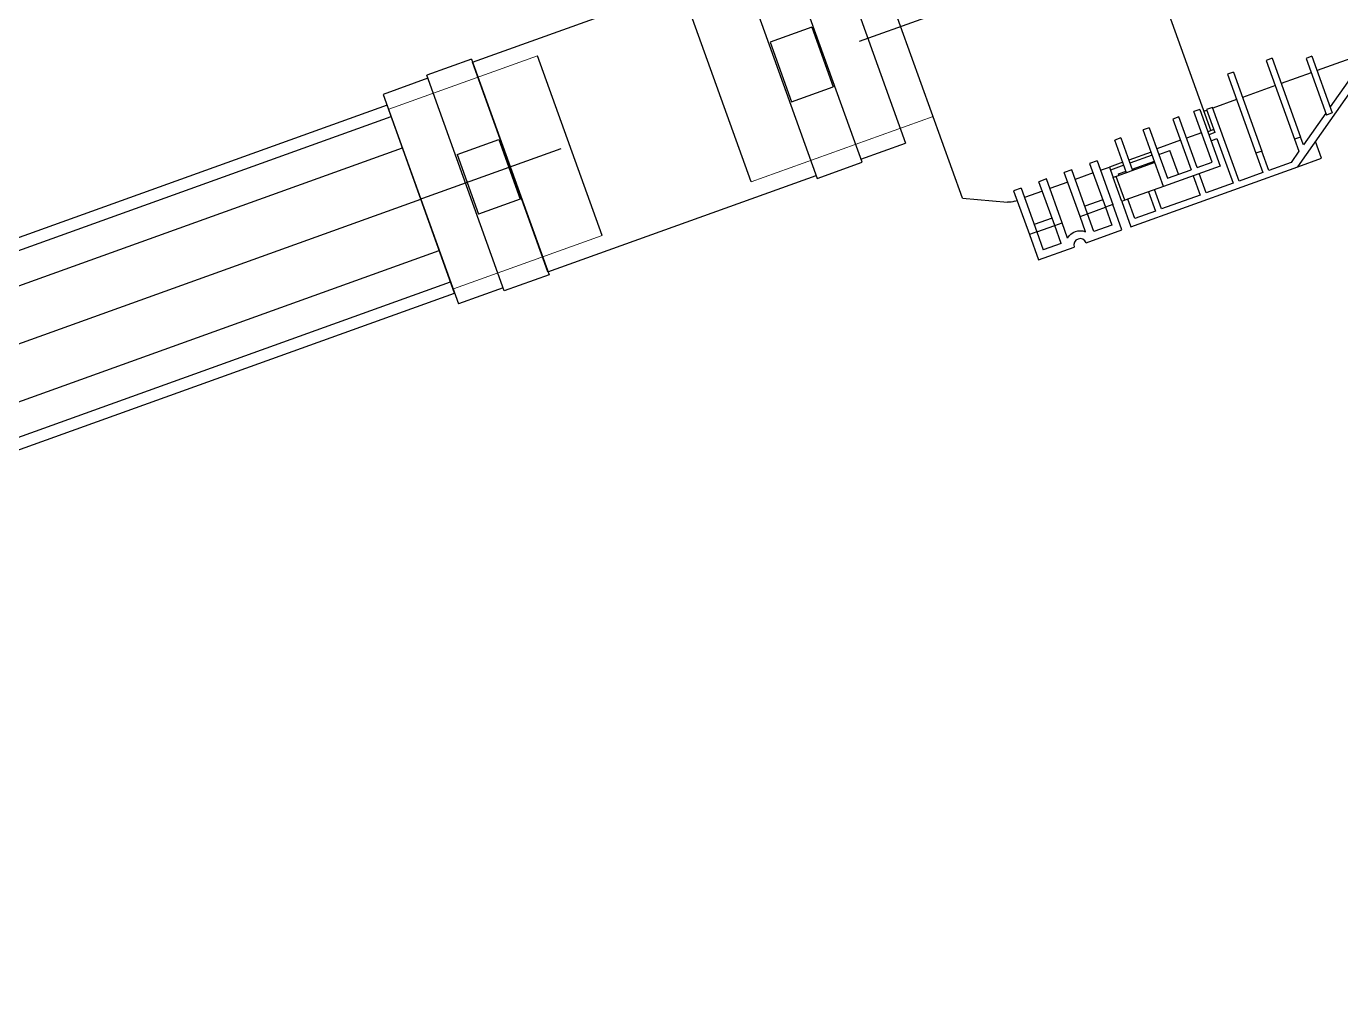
# Model space of a CAD drawing. Header units: millimetres. Extents: x 646993 to 648849, y 9708034 to 9709424.
# Drawn here: x 648237.5496 to 648237.9646, y 9709064.6958 to 9709064.9992 of the extents above; entities that cross this region are included whole.
import ezdxf

# ---------------------------------------------------------------- set-up
doc = ezdxf.new("R2010")
doc.units = ezdxf.units.MM
doc.header["$LTSCALE"] = 5
doc.header["$XCLIPFRAME"] = 2
doc.set_wipeout_variables(frame=1)
doc.linetypes.add('TRAZO_Y_PUNTO', pattern=[1, 0.5, -0.25, 0, -0.25])
doc.layers.add('EB-tuberia', color=240, linetype='Continuous')
picture_1 = doc.add_image_def('image1.jpg', size_in_pixel=(1920, 925))
picture_2 = doc.add_image_def('image2.ecw', size_in_pixel=(12715, 11262))

# ---------------------------------------------------------------- blocks, each defined once
blk = doc.blocks.new('DIGESTOR_CAMPAMENTOS')
for p, q in [((0.05749130369008526, -0.7615194696471406), (0.05749130369008526, -0.7775194696471033)), ((0.0585914189172172, -0.7617250457805085), (0.06969544786420556, -0.7775194696471033)), ((0.08399999999994634, -0.7935194696471797), (0.06159031946037885, -0.7616438328985851)), ((0.0527194937275226, -0.7775194696471033), (0.07171271658273781, -0.7775194696471033)), ((0.0527194937275226, -0.7775194696471033), (0.0527194937275226, -0.7795194696471412)), ((0.0527194937275226, -0.7795194696471412), (0.07171271658273781, -0.7795194696471412)), ((0.05749130369008526, -0.7795194696471412), (0.05749130369008526, -0.7895194696471037)), ((0.07110151737822434, -0.7795194696471412), (0.07813186494934143, -0.7895194696471037)), ((0.07171271658273781, -0.7775194696471033), (0.07171271658273781, -0.7795194696471412)), ((0.08399999999994634, -0.7855194696471415), (0.07837572194273434, -0.7855194696471415)), ((0.08399999999994634, -0.7935194696471797), (0.08399999999994634, -0.7855194696471415)), ((0.04905354217555669, -0.7895194696471037), (0.07549999999980628, -0.7895194696471037)), ((0.04905354217555669, -0.7895194696471037), (0.04905354217555669, -0.7915194696471417)), ((0.04905354217555669, -0.7915194696471417), (0.07549999999980628, -0.7915194696471417)), ((0.05749130369008526, -0.7915194696471417), (0.05749130369008526, -0.8025194696471374)), ((0.07813186494934143, -0.7895194696471037), (0.07549999999980628, -0.7895194696471037)), ((0.07549999999980628, -0.7895194696471037), (0.07549999999980628, -0.7915194696471417)), ((0.07549999999980628, -0.7915194696471417), (0.07953793446358759, -0.7915194696471417)), ((0.07953793446358759, -0.7915194696471417), (0.08199999999965257, -0.7950215234377538)), ((0.08199999999965257, -0.7950215234377538), (0.08199999999965257, -0.8025194696471374)), ((0.08399999999994634, -0.849519469647106), (0.08399999999994634, -0.7935194696471797)), ((0.04905354217555669, -0.8025194696471374), (0.07549999999980628, -0.8025194696471374)), ((0.04905354217555669, -0.8025194696471374), (0.04905354217555669, -0.8045194696471469)), ((0.04905354217555669, -0.8045194696471469), (0.07549999999980628, -0.8045194696471469)), ((0.05749130369008526, -0.8045194696471469), (0.05749130369008526, -0.8125194696470999)), ((0.08199999999965257, -0.8025194696471374), (0.07549999999980628, -0.8025194696471374)), ((0.07549999999980628, -0.8025194696471374), (0.07549999999980628, -0.8045194696471469)), ((0.07549999999980628, -0.8045194696471469), (0.08199999999965257, -0.8045194696471469)), ((0.08199999999965257, -0.8045194696471469), (0.08199999999965257, -0.8125194696470999)), ((0.08199999999965257, -0.8125194696470999), (0.05728219618674757, -0.8125194696470999)), ((0.05728219618674757, -0.8125194696470999), (0.05728219618674757, -0.8145194696471378)), ((-0.0640000000001919, -0.8155194696471426), (0.06399999999962347, -0.8155194696471426)), ((0.05653317610028807, -0.8165194696471758), (0.05653317610028807, -0.8185194696471001)), ((0.05653317610028807, -0.8165194696471758), (0.07549999999969259, -0.8165194696471758)), ((0.05728219618674757, -0.8145194696471378), (0.06499999999994088, -0.8145194696471378)), ((0.05749999999977717, -0.8155194696471426), (0.05749999999977717, -0.8145194696471378)), ((0.06399999999962347, -0.8145194696471378), (0.06399999999962347, -0.8165194696471758)), ((0.06499999999994088, -0.8145194696471378), (0.06499999999994088, -0.8165194696471758)), ((0.0669999999997799, -0.8145194696471378), (0.08199999999965257, -0.8145194696471378)), ((0.0669999999997799, -0.8165194696471758), (0.0669999999997799, -0.8145194696471378)), ((0.07549999999969259, -0.8165194696471758), (0.07549999999969259, -0.8355194696471813)), ((0.08199999999965257, -0.8145194696471378), (0.08199999999965257, -0.8235194696471808)), ((0.0734999999996262, -0.8185194696471001), (0.05653317610028807, -0.8185194696471001)), ((0.06361603571406249, -0.8185194696471001), (0.06361603571406249, -0.8235194696471808)), ((0.0734999999996262, -0.8235194696471808), (0.0734999999996262, -0.8185194696471001)), ((0.0734999999996262, -0.8235194696471808), (0.05653317610028807, -0.8235194696471808)), ((0.05653317610028807, -0.8235194696471808), (0.05653317610028807, -0.8255194696471051)), ((0.05653317610028807, -0.8255194696471051), (0.0734999999996262, -0.8255194696471051)), ((0.06361603571406249, -0.8255194696471051), (0.06361603571406249, -0.8335194696471433)), ((0.0734999999996262, -0.8334940314229016), (0.0734999999996262, -0.8255194696471051)), ((0.08199999999965257, -0.8235194696471808), (0.07549999999969259, -0.8235194696471808)), ((0.07549999999969259, -0.8255194696471051), (0.08199999999965257, -0.8255194696471051)), ((0.08199999999965257, -0.8255194696471051), (0.08199999999965257, -0.8385194696471387)), ((0.06549999999981537, -0.8334940314229016), (0.06549999999981537, -0.8298140314229556)), ((0.0734999999996262, -0.8298140314229556), (0.06549999999981537, -0.8298140314229556)), ((0.05653317610028807, -0.8335194696471433), (0.06549999999981537, -0.8335194696471433)), ((0.05653317610028807, -0.8335194696471433), (0.05653317610028807, -0.8355194696471813)), ((0.06549999999981537, -0.8334940314229016), (0.0734999999996262, -0.8334940314229016)), ((0.06549999999981537, -0.8335194696471433), (0.06549999999981537, -0.8334940314229016)), ((0.06749999999965439, -0.8355194696471813), (0.05653317610028807, -0.8355194696471813)), ((0.06399999999962347, -0.8355194696471813), (0.06399999999962347, -0.843019469647146)), ((0.06499999999994088, -0.8355194696471813), (0.06499999999994088, -0.843019469647146)), ((0.0669999999997799, -0.843019469647146), (0.0669999999997799, -0.8355194696471813)), ((0.07549999999969259, -0.8355194696471813), (0.06749999999965439, -0.8355194696471813)), ((0.07549999999980628, -0.8355194696471813), (0.06749999999965439, -0.8355194696471813)), ((0.06749999999965439, -0.8355194696471813), (0.06749999999965439, -0.8485194696471012)), ((0.07549999999980628, -0.8355194696471813), (0.07549999999980628, -0.8485194696471012)), ((0.08199999999965257, -0.8385194696471387), (0.07549999999980628, -0.8385194696471387)), ((0.07549999999980628, -0.8405194696471767), (0.08199999999965257, -0.8405194696471767)), ((0.08199999999965257, -0.8405194696471767), (0.08199999999965257, -0.8475194696471817)), ((0.05653317610028807, -0.843019469647146), (0.06749999999965439, -0.843019469647146)), ((0.05653317610028807, -0.843019469647146), (0.05653317610028807, -0.8450194696470987)), ((0.06749999999965439, -0.8450194696470987), (0.05653317610028807, -0.8450194696470987)), ((0.06399999999962347, -0.8450194696470987), (0.06399999999962347, -0.849519469647106)), ((0.06499999999994088, -0.8450194696470987), (0.06499999999994088, -0.849519469647106)), ((0.0669999999997799, -0.8475194696471817), (0.0669999999997799, -0.8450194696470987)), ((0.06749999999965439, -0.843019469647146), (0.06749999999965439, -0.8450194696470987)), ((0.06399999999962347, -0.8525194696471772), (0.06399999999962347, -0.849519469647106)), ((0.06399999999962347, -0.849519469647106), (0.06499999999994088, -0.849519469647106)), ((0.06499999999994088, -0.849519469647106), (0.06749999999965439, -0.849519469647106)), ((0.06749999999965439, -0.8475194696471817), (0.0669999999997799, -0.8475194696471817)), ((0.07549999999980628, -0.8485194696471012), (0.06749999999965439, -0.8485194696471012)), ((0.06749999999965439, -0.8485194696471012), (0.06749999999965439, -0.849519469647106)), ((0.07549999999980628, -0.849519469647106), (0.06749999999965439, -0.849519469647106)), ((0.08199999999965257, -0.8475194696471817), (0.07549999999980628, -0.8475194696471817)), ((0.07549999999980628, -0.8485194696471012), (0.07549999999980628, -0.849519469647106)), ((0.07549999999980628, -0.849519469647106), (0.08399999999994634, -0.849519469647106)), ((0.06079473661395696, -0.8525194696471772), (0.06079473661395696, -0.8550194696471465)), ((0.06079473661395696, -0.8525194696471772), (0.07549999999980628, -0.8525194696471772)), ((0.07549999999980628, -0.8525194696471772), (0.07549999999980628, -0.8550194696471465)), ((0.08399999999994634, -0.8525194696471772), (0.07549999999980628, -0.8525194696471772)), ((0.08399999999994634, -0.8645194696471776), (0.08399999999994634, -0.8525194696471772)), ((0.06079473661395696, -0.8550194696471465), (0.07549999999980628, -0.8550194696471465)), ((0.06398779180415204, -0.8550194696471465), (0.06398779180415204, -0.8610194696471467)), ((0.07299999999963802, -0.8550194696471465), (0.07299999999963802, -0.8610194696471467)), ((0.07549999999980628, -0.8610194696471467), (0.07549999999980628, -0.8550194696471465)), ((0.07549999999980628, -0.8550194696471465), (0.08149999999977808, -0.8550194696471465)), ((0.08149999999977808, -0.8550194696471465), (0.08149999999977808, -0.8610194696471467)), ((0.06079473661395696, -0.8610194696471467), (0.06079473661395696, -0.8635194696471444)), ((0.07549999999980628, -0.8610194696471467), (0.06079473661395696, -0.8610194696471467)), ((0.07549999999980628, -0.8635194696471444), (0.07549999999980628, -0.8610194696471467)), ((0.08149999999977808, -0.8610194696471467), (0.07549999999980628, -0.8610194696471467)), ((0.07549999999980628, -0.8635194696471444), (0.06079473661395696, -0.8635194696471444)), ((0.06398779180415204, -0.8635194696471444), (0.06398779180415204, -0.8695194696471447)), ((0.08064589803370836, -0.8635194696471444), (0.07549999999980628, -0.8635194696471444)), ((0.06079473661395696, -0.8695194696471447), (0.06079473661395696, -0.8720194696471424)), ((0.07549999999980628, -0.8695194696471447), (0.06079473661395696, -0.8695194696471447)), ((0.07549999999980628, -0.8720194696471424), (0.07549999999980628, -0.8695194696471447)), ((0.08064589803370836, -0.8695194696471447), (0.07549999999980628, -0.8695194696471447)), ((0.08399999999994634, -0.8805194696471403), (0.08399999999994634, -0.8685194696471399)), ((0.07549999999980628, -0.8720194696471424), (0.06079473661395696, -0.8720194696471424)), ((0.06398779180415204, -0.8720194696471424), (0.06398779180415204, -0.8780194696471426)), ((0.07299999999963802, -0.8720194696471424), (0.07299999999963802, -0.8780194696471426)), ((0.07549999999980628, -0.8780194696471426), (0.07549999999980628, -0.8720194696471424)), ((0.08149999999977808, -0.8720194696471424), (0.07549999999980628, -0.8720194696471424)), ((0.08149999999977808, -0.8720194696471424), (0.08149999999977808, -0.8780194696471426)), ((0.06079473661395696, -0.8780194696471426), (0.06079473661395696, -0.8805194696471403)), ((0.06079473661395696, -0.8780194696471426), (0.07549999999980628, -0.8780194696471426)), ((0.07549999999980628, -0.8780194696471426), (0.07549999999980628, -0.8805194696471403)), ((0.07549999999980628, -0.8780194696471426), (0.08149999999977808, -0.8780194696471426)), ((0.05746908429978248, -0.8965142890041591), (0.06353091569985736, -0.883524650289985)), ((0.06079473661395696, -0.8805194696471403), (0.07549999999980628, -0.8805194696471403)), ((0.06399999999962347, -0.8814102229633249), (0.06399999999962347, -0.8805194696471403)), ((0.07549999999980628, -0.8805194696471403), (0.08399999999994634, -0.8805194696471403)), ((0.05746908429978248, -0.8965142890041591), (-0.05746908430035091, -0.8965142890041591)), ((0.03014999999970769, -0.9575194696472522), (-0.03015000000038981, -0.9575194696472522)), ((0.03014999999970769, -1.007519469647264), (-0.03015000000027612, -1.007519469647264)), ((0.03514999999993051, -1.027519469647217), (-0.03515000000027158, -1.027519469647217))]:
    blk.add_line(p, q)
at = {"color": 0, "lineweight": 0}
for p, q in [((0.03014999999970769, -0.9575194696472522), (0.030149999999594, -0.896519469647103)), ((-0.03015000000027612, -1.007519469647264), (-0.03015000000027612, -1.08948053035283)), ((0.03014999999970769, -1.007519469647264), (0.03014999999970769, -1.08948053035283))]:
    blk.add_line(p, q, dxfattribs=at)
at = {"color": 0}
for p, q in [((-0.03515000000038526, -0.9075194696472977), (0.03514999999981683, -0.9075194696472977)), ((0.03514999999981683, -0.9225194696472556), (0.03514999999981683, -0.9075194696472977)), ((0.03614999999967949, -0.9225194696472556), (-0.03615000000024793, -0.9225194696472556)), ((-0.009367568972379559, -0.9230194696472154), (0.01063243102760225, -0.9230194696472154)), ((-0.009367568972379559, -0.9230194696472154), (-0.009367568972379559, -0.9370194696472538)), ((0.01063243102760225, -0.9370194696472538), (0.01063243102760225, -0.9230194696472154)), ((0.03614999999967949, -0.9375194696472988), (0.03614999999967949, -0.9225194696472556)), ((-0.03615000000024793, -0.9375194696472988), (0.03614999999967949, -0.9375194696472988)), ((-0.03515000000027158, -1.027519469647217), (-0.03515000000038526, -0.9375194696472988)), ((-0.009367568972379559, -0.9370194696472538), (0.01063243102760225, -0.9370194696472538)), ((0.03514999999970314, -1.027519469647217), (0.03514999999981683, -0.9375194696472988)), ((-0.03615000000013424, -1.027519469647217), (-0.03615000000013424, -1.04251946964726)), ((-0.03615000000013424, -1.027519469647217), (0.03614999999979318, -1.027519469647217)), ((-0.009367568972265872, -1.028019469647262), (0.01063243102760225, -1.028019469647262)), ((-0.009367568972265872, -1.042019469647215), (-0.009367568972265872, -1.028019469647262)), ((0.01063243102760225, -1.028019469647262), (0.01063243102760225, -1.042019469647215)), ((0.03614999999979318, -1.027519469647217), (0.03614999999979318, -1.04251946964726)), ((0.03614999999979318, -1.04251946964726), (-0.03615000000013424, -1.04251946964726)), ((-0.03515000000027158, -1.04251946964726), (-0.03515000000027158, -1.057519469647218)), ((-0.009367568972265872, -1.042019469647215), (0.01063243102760225, -1.042019469647215)), ((0.03514999999993051, -1.04251946964726), (0.03514999999993051, -1.057519469647218)), ((-0.03515000000027158, -1.057519469647218), (0.03514999999993051, -1.057519469647218))]:
    blk.add_line(p, q, dxfattribs=at)
at = {"color": 252, "linetype": 'TRAZO_Y_PUNTO', "ltscale": 0.03, "true_color": 0x939598}
blk.add_lwpolyline([(2.273736754432321e-13, 1.18948053035291), (-2.273736754432321e-13, -1.189480530352881)], dxfattribs=at)
at = {"extrusion": (0, 0, -1)}
for centre, radius, start, end in [((-0.08399999999994634, -0.8665194696471019), 0.004499999999999846, 318.1896851070505, 41.81031489294943), ((-0.05899999999962802, -0.8814102229633249), 0.004999999999999984, 180, 205.0168934751503)]:
    blk.add_arc(centre, radius, start, end, dxfattribs=at)
for centre, radius, start, end in [((0.08399999999994634, -0.8665194696471019), 0.002000000000000001, 90, 270), ((0.01507499999991069, -1.110181174663722), 0.02560805146619739, 53.93646249900791, 126.0635375009921), ((-0.01507500000047912, -1.06877988604279), 0.02560805146619739, 233.9364624980497, 306.0635375019503), ((0.01507499999991069, -1.068779886041511), 0.02560805146619739, 233.9364624990079, 306.0635375009921)]:
    blk.add_arc(centre, radius, start, end)
blk = doc.blocks.new('*U92')
blk.add_wipeout([(-1.1102230246251565e-16, 0.11042083643726008), (1.032935736479139, 0.11042086526206107), (1.032935736479172, 2.8824800990534527e-08), (-1.1102230246251565e-16, 0)])
blk.add_wipeout([(3.3306690738754696e-16, 0.11042083643725986), (1.0329357364791725, 0.11042086526207173), (1.0329357364791394, 2.8824800768489922e-08), (3.3306690738754696e-16, -2.220446049250313e-16)])
blk.add_wipeout([(4.440892098500626e-16, 1.7763568394002505e-15), (4.440892098500626e-16, 0.11042083643726186), (1.0329357364791405, 0.11042086526206285), (1.0329357364791405, 2.8824802322802157e-08)])
at = {"layer": 'EB-tuberia', "color": 8, "ltscale": 0.01}
for p, q in [((1.032935221939044, 0.1037818609208713), (3.175039866176732e-05, 0.103789888558001)), ((1.03293573647914, 0.08544611553995571), (2.601995619455622e-05, 0.08546199801359824)), ((1.03293573647914, 0.05521053576302023), (0, 0.05521047328375641)), ((1.032935221945471, 0.02497389157557126), (4.89137993042732e-06, 0.02495895733627668)), ((1.03293573647914, 0.006638363811276416), (-8.390689640869198e-07, 0.006631070262633398))]:
    blk.add_line(p, q, dxfattribs=at)
at = {"layer": 'EB-tuberia', "color": 240, "ltscale": 0.01}
blk.add_lwpolyline([(0, 0), (1.03293573647914, 2.882480087951222e-08), (1.03293573647914, 0.1104208652620611), (0, 0.1104208364372602)], close=True, dxfattribs=at)
blk = doc.blocks.new('A$C322dc3b0')
blk.add_blockref('DIGESTOR_CAMPAMENTOS', (14.41466731698119, 6.703432958028287))
at = {"xscale": 0.5705444917168114, "yscale": 0.5705444917168114, "zscale": 0.5705444917168114, "rotation": 270.000058278651}
blk.add_blockref('*U92', (14.38316724351893, 5.645913454435259), dxfattribs=at)

msp = doc.modelspace()

# ---------------------------------------------------------------- pictures from other files: only their frames are drawn
image = msp.add_image(picture_1, insert=(646993.0966078357, 9708530.288001908), size_in_units=(1855.5953394832904, 893.9717130323145), dxfattribs=dict(fade=50))
image.dxf.flags = 7
image = msp.add_image(picture_2, insert=(647823.3948488047, 9708681.302132897), size_in_units=(875.2560974967199, 775.2366629969329))
image.set_boundary_path([(137.7366738021374, 7886.928851276636), (1284.784918181598, 10733.94870647788), (3099.519380062819, 10473.79591035843), (3279.448574518785, 11095.64499813318), (4006.662178894505, 11005.73909768462), (8692.316926835105, 9222.605617135763), (8944.26676951535, 8222.417804837227), (12055.541491393, 4873.423395782709), (10090.57365054265, 1684.484148859978), (7313.60375874117, 2638.131695121527), (6090.656873410568, 882.9792030751705), (4284.080874782056, 967.6072438061237), (2002.337794844061, 2453.299023121595), (3226.04797623679, 5547.792270690203), (776.6223462764174, 6701.957702815533), (969.5119435563684, 7416.594267249107), (137.7366738021374, 7886.928851276636)])

# ---------------------------------------------------------------- next in the draw order: block references
at = {"rotation": 289.7679046147402}
msp.add_blockref('A$C322dc3b0', (648227.4857660421, 9709076.600345872), dxfattribs=at)

doc.saveas('drawing.dxf')
